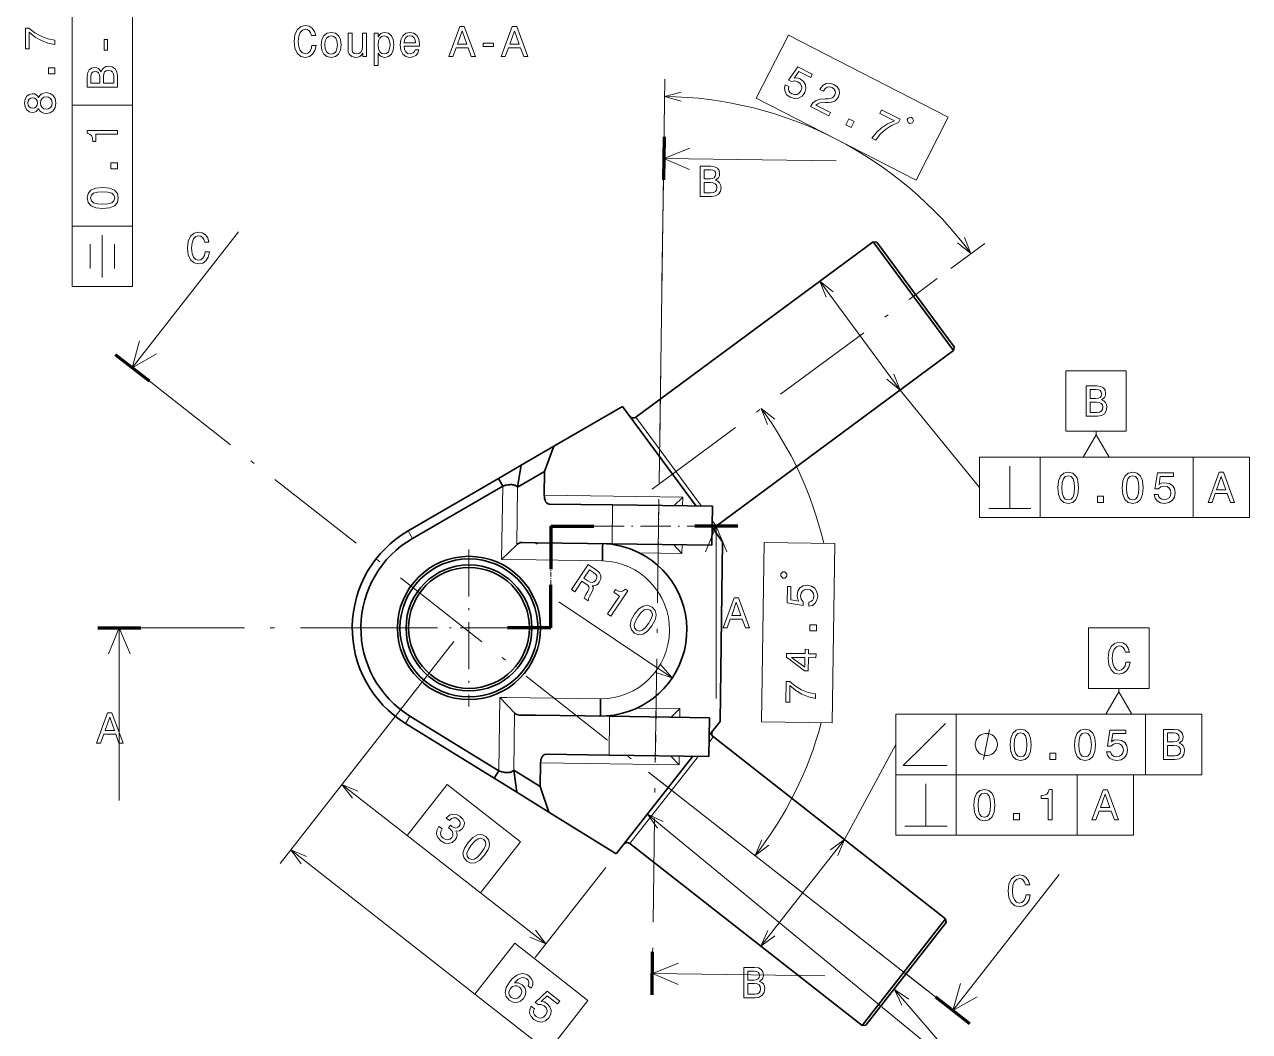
# Model space of a CAD drawing. Extents: x 0 to 420, y 0 to 297.
# Drawn here: x 134.2 to 276.1, y 113.3 to 230 of the extents above; entities that cross this region are included whole.
import ezdxf

# ---------------------------------------------------------------- set-up
doc = ezdxf.new("R2010")
doc.units = 0
doc.linetypes.add('DASHDOT', pattern=[18.5, 12, -3, 0.5, -3])

msp = doc.modelspace()

# ---------------------------------------------------------------- linework, layer by layer
at = {"color": 7, "lineweight": 13}
for p, q in [((139.687347, 219.339386), (139.687347, 244.471268)), ((139.6828, 199.586685), (139.6828, 234.602814)), ((146.6828, 199.586685), (146.6828, 234.602829)), ((207.727615, 176.857208), (208.379471, 223.630646)), ((208.251404, 214.441895), (228.249466, 214.163193)), ((146.62767, 190.189514), (158.957611, 205.936661)), ((244.868759, 179.818954), (276.148865, 179.818954)), ((214.344391, 171.840164), (214.344391, 151.840164)), ((244.868759, 172.818954), (276.148865, 172.818954)), ((145.149948, 160.026749), (145.149948, 140.026749)), ((183.916962, 158.452042), (163.782669, 132.737595)), ((183.916962, 158.452042), (169.728073, 140.33075)), ((235.149948, 150.026749), (270.630066, 150.026749)), ((235.149948, 143.026749), (270.630066, 143.026749)), ((235.149948, 136.026749), (262.694031, 136.026749)), ((186.364044, 117.596626), (165.015671, 134.312302)), ((206.935165, 119.996056), (226.933228, 119.717354))]:
    msp.add_line(p, q, dxfattribs=at)
at = {"color": 7, "lineweight": 13, "ltscale": 0.175}
for p, q in [((139.6828, 220.594757), (146.6828, 220.594757)), ((139.6828, 206.586685), (146.6828, 206.586685)), ((139.6828, 199.586685), (146.6828, 199.586685)), ((244.868759, 179.818954), (244.868759, 172.818954)), ((251.868759, 179.818954), (251.868759, 172.818954)), ((269.612854, 179.818954), (269.612854, 172.818954)), ((276.148865, 179.818954), (276.148865, 172.818954)), ((235.149948, 150.026749), (235.149948, 143.026749)), ((242.149948, 150.026749), (242.149948, 143.026749)), ((264.094055, 150.026749), (264.094025, 143.026749)), ((270.630066, 150.026749), (270.630066, 143.026749)), ((235.149948, 143.026749), (235.149948, 136.026749)), ((242.149948, 143.026749), (242.149948, 136.026749)), ((256.15802, 143.026749), (256.15802, 136.026749)), ((262.694031, 143.026749), (262.694031, 136.026749))]:
    msp.add_line(p, q, dxfattribs=at)
at = {"color": 7, "lineweight": 100, "ltscale": 0.125}
for p, q in [((208.286255, 216.94165), (208.216568, 211.942139)), ((144.659271, 191.730759), (148.596054, 188.64827)), ((195.149948, 171.840164), (195.149948, 166.840164)), ((195.149948, 171.840164), (200.149948, 171.840164)), ((216.844391, 171.840164), (211.844391, 171.840164)), ((195.149948, 160.026749), (195.149948, 165.026749)), ((142.649948, 160.026749), (147.649948, 160.026749)), ((195.149948, 160.026749), (190.149948, 160.026749)), ((206.90033, 117.4963), (206.970016, 122.495811)), ((243.730362, 114.158562), (239.793579, 117.241051))]:
    msp.add_line(p, q, dxfattribs=at)
at = {"color": 7, "linetype": 'DASHDOT', "lineweight": 13}
for p, q in [((208.216568, 211.942139), (206.970016, 122.495811)), ((206.928543, 176.120529), (239.934097, 200.511215)), ((148.596054, 188.64827), (239.793579, 117.241051)), ((147.649948, 160.026749), (190.149948, 160.026749)), ((238.784729, 118.030975), (206.471588, 143.332016))]:
    msp.add_line(p, q, dxfattribs=at)
at = {"color": 7, "lineweight": 35}
for p, q in [((205.013626, 184.466599), (232.518356, 204.792206)), ((214.344391, 171.840164), (241.849121, 192.165771)), ((214.781509, 149.208572), (215.071472, 170.014969)), ((214.003845, 147.404343), (240.931473, 126.320152)), ((204.324844, 135.042831), (231.252457, 113.958641))]:
    msp.add_line(p, q, dxfattribs=at)
at = {"color": 7, "lineweight": 35, "ltscale": 0.3921}
msp.add_line((241.8396, 192.178635), (232.518356, 204.792206), dxfattribs=at)
at = {"color": 7, "lineweight": 35, "ltscale": 0.010607}
for p, q in [((232.937927, 204.729233), (232.518356, 204.792206)), ((241.912094, 192.585342), (241.849121, 192.165771)), ((240.982727, 125.898994), (240.931473, 126.320152)), ((231.673615, 114.009895), (231.252457, 113.958641))]:
    msp.add_line(p, q, dxfattribs=at)
at = {"color": 7, "lineweight": 35, "ltscale": 0.377115}
msp.add_line((241.902939, 192.597717), (232.937927, 204.729233), dxfattribs=at)
at = {"color": 7, "lineweight": 13, "ltscale": 0.121921}
msp.add_line((241.542557, 201.699844), (245.464661, 204.598221), dxfattribs=at)
at = {"color": 34, "lineweight": 13, "ltscale": 0.3925}
for p, q in [((235.664688, 187.595566), (226.333923, 200.222)), ((219.522049, 123.143501), (229.20105, 135.505005))]:
    msp.add_line(p, q, dxfattribs=at)
at = {"color": 7, "lineweight": 35, "ltscale": 0.0004}
msp.add_line((241.849121, 192.165771), (241.8396, 192.178635), dxfattribs=at)
at = {"color": 7, "lineweight": 35, "ltscale": 0.000385}
msp.add_line((241.912094, 192.585342), (241.902939, 192.597717), dxfattribs=at)
at = {"color": 7, "lineweight": 35, "ltscale": 0.230112}
msp.add_line((203.482315, 185.697479), (195.521469, 181.077118), dxfattribs=at)
at = {"color": 7, "lineweight": 35, "ltscale": 0.358843}
msp.add_line((212.012955, 174.153778), (203.482315, 185.697479), dxfattribs=at)
at = {"color": 7, "lineweight": 13, "ltscale": 0.320878}
msp.add_line((212.641754, 174.144196), (205.013626, 184.466599), dxfattribs=at)
at = {"color": 7, "lineweight": 13, "ltscale": 0.010048}
for p, q in [((258.368744, 182.417023), (258.368744, 182.818954)), ((261.003784, 152.624817), (261.003784, 153.026749))]:
    msp.add_line(p, q, dxfattribs=at)
at = {"color": 7, "lineweight": 35, "ltscale": 0.109122}
msp.add_line((191.746338, 178.886078), (195.521469, 181.077118), dxfattribs=at)
at = {"color": 7, "lineweight": 35, "ltscale": 0.077854}
for p, q in [((194.44664, 178.154343), (195.521469, 181.077118)), ((193.937851, 141.647125), (194.930832, 138.695526))]:
    msp.add_line(p, q, dxfattribs=at)
at = {"color": 7, "lineweight": 35, "ltscale": 0.076913}
msp.add_line((191.746338, 178.886078), (189.08551, 177.341782), dxfattribs=at)
at = {"color": 7, "lineweight": 35, "ltscale": 0.064587}
for p, q in [((191.746338, 178.886078), (191.317764, 176.338379)), ((191.218216, 140.990921), (190.860809, 143.549576))]:
    msp.add_line(p, q, dxfattribs=at)
at = {"color": 7, "lineweight": 35, "ltscale": 0.090442}
for p, q in [((191.317764, 176.338379), (194.44664, 178.154343)), ((190.860809, 143.549576), (193.937851, 141.647125))]:
    msp.add_line(p, q, dxfattribs=at)
at = {"color": 7, "lineweight": 35, "ltscale": 0.068884}
for p, q in [((194.408249, 175.399231), (194.44664, 178.154343)), ((193.937851, 141.647125), (193.976257, 144.402237))]:
    msp.add_line(p, q, dxfattribs=at)
at = {"color": 7, "lineweight": 35, "ltscale": 0.302385}
for p, q in [((178.624359, 171.270264), (189.08551, 177.341782)), ((179.126328, 170.40538), (189.587479, 176.476898)), ((178.839447, 149.820007), (189.127335, 143.459335)), ((178.313568, 148.969452), (188.601456, 142.608765))]:
    msp.add_line(p, q, dxfattribs=at)
at = {"color": 7, "lineweight": 35, "ltscale": 0.025}
for p, q in [((189.08551, 177.341782), (189.587479, 176.476898)), ((188.601456, 142.608765), (189.127335, 143.459335))]:
    msp.add_line(p, q, dxfattribs=at)
at = {"color": 7, "lineweight": 13, "ltscale": 0.21276}
msp.add_line((189.587479, 176.476898), (189.468887, 167.967331), dxfattribs=at)
at = {"color": 7, "lineweight": 13, "ltscale": 0.166599}
for p, q in [((191.317764, 176.338379), (191.224915, 169.675079)), ((190.953674, 150.212875), (190.860809, 143.549576))]:
    msp.add_line(p, q, dxfattribs=at)
at = {"color": 7, "lineweight": 13, "ltscale": 0.401258}
msp.add_line((194.408249, 175.399231), (210.457016, 175.175568), dxfattribs=at)
at = {"color": 7, "linetype": 'DASHDOT', "lineweight": 13, "ltscale": 0.144672}
for p, q in [((207.699738, 174.857407), (207.619095, 169.071075)), ((207.358337, 150.359787), (207.277695, 144.573456))]:
    msp.add_line(p, q, dxfattribs=at)
at = {"color": 7, "lineweight": 35, "ltscale": 0.035356}
for p, q in [((210.457016, 175.175568), (209.443176, 174.18959)), ((210.115616, 150.677948), (209.101776, 149.691971)), ((210.02504, 144.178574), (209.039063, 145.192413))]:
    msp.add_line(p, q, dxfattribs=at)
at = {"color": 7, "lineweight": 13, "ltscale": 0.025001}
for p, q in [((210.457016, 175.175568), (210.443085, 174.175644)), ((210.115616, 150.677948), (210.101669, 149.678024))]:
    msp.add_line(p, q, dxfattribs=at)
at = {"color": 7, "lineweight": 35, "ltscale": 0.183776}
for p, q in [((202.321945, 174.288834), (194.971603, 174.391281)), ((201.917831, 145.291656), (194.56749, 145.394089))]:
    msp.add_line(p, q, dxfattribs=at)
at = {"color": 7, "lineweight": 13, "ltscale": 0.1125}
for p, q in [((202.321945, 174.288834), (202.259232, 169.789276)), ((201.98053, 149.791214), (201.917831, 145.291656))]:
    msp.add_line(p, q, dxfattribs=at)
at = {"color": 7, "lineweight": 35, "ltscale": 0.289234}
for p, q in [((202.321945, 174.288834), (213.890167, 174.127625)), ((202.259232, 169.789276), (213.827469, 169.628052)), ((201.98053, 149.791214), (213.548767, 149.630005)), ((201.917831, 145.291656), (213.486053, 145.130432))]:
    msp.add_line(p, q, dxfattribs=at)
at = {"color": 7, "lineweight": 35, "ltscale": 0.1125}
for p, q in [((213.890167, 174.127625), (213.827469, 169.628052)), ((213.548767, 149.630005), (213.486053, 145.130432))]:
    msp.add_line(p, q, dxfattribs=at)
at = {"color": 7, "linetype": 'DASHDOT', "lineweight": 13, "ltscale": 0.292361}
msp.add_line((200.149948, 171.840164), (211.844391, 171.840164), dxfattribs=at)
at = {"color": 7, "lineweight": 13, "ltscale": 0.019661}
msp.add_line((214.334885, 171.853027), (213.867508, 172.485504), dxfattribs=at)
at = {"color": 7, "lineweight": 13, "ltscale": 0.0004}
msp.add_line((214.344391, 171.840164), (214.334885, 171.853027), dxfattribs=at)
at = {"color": 7, "lineweight": 13, "ltscale": 0.025}
for p, q in [((178.624359, 171.270264), (179.126328, 170.40538)), ((210.380371, 169.676086), (210.36644, 168.676193)), ((178.313568, 148.969452), (178.839447, 149.820007)), ((210.038971, 145.178467), (210.02504, 144.178574))]:
    msp.add_line(p, q, dxfattribs=at)
at = {"color": 7, "lineweight": 35, "ltscale": 0.051138}
for p, q in [((215.071472, 170.014969), (213.855789, 171.660034)), ((213.520462, 147.598022), (214.781509, 149.208572))]:
    msp.add_line(p, q, dxfattribs=at)
at = {"color": 7, "linetype": 'DASHDOT', "lineweight": 13, "ltscale": 0.455}
for p, q in [((185.68222, 169.131638), (185.68222, 150.931641)), ((185.68222, 169.131638), (185.68222, 150.931641)), ((176.58223, 160.031631), (194.782227, 160.031631)), ((176.58223, 160.031631), (194.782227, 160.031631))]:
    msp.add_line(p, q, dxfattribs=at)
at = {"color": 7, "lineweight": 35, "ltscale": 0.061237}
for p, q in [((189.468887, 167.967331), (191.224915, 169.675079)), ((189.245926, 151.968887), (190.953674, 150.212875))]:
    msp.add_line(p, q, dxfattribs=at)
at = {"color": 7, "lineweight": 35, "ltscale": 0.041734}
msp.add_line((193.475143, 169.911697), (191.805939, 169.934952), dxfattribs=at)
at = {"color": 7, "lineweight": 35, "ltscale": 0.002972}
msp.add_line((193.475143, 169.911697), (193.474579, 169.792831), dxfattribs=at)
at = {"color": 7, "lineweight": 35, "ltscale": 0.005782}
msp.add_line((193.674591, 169.90892), (193.474579, 169.792831), dxfattribs=at)
at = {"color": 7, "lineweight": 35, "ltscale": 0.214637}
for p, q in [((202.259232, 169.789276), (193.674591, 169.90892)), ((201.98053, 149.791214), (193.395889, 149.910858))]:
    msp.add_line(p, q, dxfattribs=at)
at = {"color": 7, "lineweight": 35, "ltscale": 0.035355}
msp.add_line((210.36644, 168.676193), (209.380478, 169.690033), dxfattribs=at)
at = {"color": 7, "lineweight": 13, "ltscale": 0.099931}
msp.add_line((189.468887, 167.967331), (193.465744, 167.911636), dxfattribs=at)
at = {"color": 7, "lineweight": 13, "ltscale": 0.191928}
msp.add_line((201.142105, 167.804657), (193.465744, 167.911636), dxfattribs=at)
at = {"color": 7, "lineweight": 13, "ltscale": 0.123879}
for p, q in [((210.36644, 168.676193), (205.411743, 168.745239)), ((210.115616, 150.677948), (205.160919, 150.746994))]:
    msp.add_line(p, q, dxfattribs=at)
at = {"color": 7, "linetype": 'DASHDOT', "lineweight": 13, "ltscale": 0.045335}
msp.add_line((195.149948, 165.026749), (195.149948, 166.840164), dxfattribs=at)
at = {"color": 7, "lineweight": 13, "ltscale": 0.395202}
msp.add_line((209.232941, 154.236786), (196.104202, 163.041992), dxfattribs=at)
at = {"color": 7, "lineweight": 13, "ltscale": 0.212759}
msp.add_line((189.245926, 151.968887), (189.127335, 143.459335), dxfattribs=at)
at = {"color": 7, "lineweight": 13, "ltscale": 0.021007}
msp.add_line((189.245926, 151.968887), (190.086121, 151.957184), dxfattribs=at)
at = {"color": 7, "lineweight": 13, "ltscale": 0.270852}
msp.add_line((200.919144, 151.806198), (190.086121, 151.957184), dxfattribs=at)
at = {"color": 7, "lineweight": 35, "ltscale": 0.046355}
msp.add_line((193.381241, 149.911057), (191.527237, 149.936905), dxfattribs=at)
at = {"color": 7, "lineweight": 35, "ltscale": 0.000221}
msp.add_line((193.381241, 149.911057), (193.381287, 149.919891), dxfattribs=at)
at = {"color": 7, "lineweight": 35, "ltscale": 0.000429}
msp.add_line((193.381287, 149.919891), (193.395889, 149.910858), dxfattribs=at)
at = {"color": 7, "lineweight": 13, "ltscale": 0.020016}
msp.add_line((213.508926, 146.772263), (214.002533, 147.402664), dxfattribs=at)
at = {"color": 7, "lineweight": 35, "ltscale": 5.3e-05}
for p, q in [((214.002533, 147.402664), (214.003845, 147.404343)), ((204.324844, 135.042831), (204.326157, 135.04451)), ((240.930161, 126.318474), (240.931473, 126.320152))]:
    msp.add_line(p, q, dxfattribs=at)
at = {"color": 7, "lineweight": 35, "ltscale": 0.358842}
msp.add_line((202.759827, 133.855103), (211.608826, 145.156601), dxfattribs=at)
at = {"color": 7, "lineweight": 13, "ltscale": 0.320861}
msp.add_line((204.324844, 135.042831), (212.237244, 145.148132), dxfattribs=at)
at = {"color": 7, "lineweight": 13, "ltscale": 0.401259}
msp.add_line((193.976257, 144.402237), (210.02504, 144.178574), dxfattribs=at)
at = {"color": 7, "lineweight": 35, "ltscale": 0.076912}
msp.add_line((191.218216, 140.990921), (188.601456, 142.608765), dxfattribs=at)
at = {"color": 7, "lineweight": 13, "ltscale": 0.24035}
for p, q in [((178.530701, 135.97847), (170.96106, 141.905457)), ((194.581787, 123.410553), (187.012146, 129.33754))]:
    msp.add_line(p, q, dxfattribs=at)
at = {"color": 7, "lineweight": 35, "ltscale": 0.109123}
msp.add_line((191.218216, 140.990921), (194.930832, 138.695526), dxfattribs=at)
at = {"color": 7, "lineweight": 35, "ltscale": 0.230113}
msp.add_line((202.759827, 133.855103), (194.930832, 138.695526), dxfattribs=at)
at = {"color": 7, "lineweight": 13, "ltscale": 0.331633}
msp.add_line((201.526825, 132.280396), (193.348785, 121.835838), dxfattribs=at)
at = {"color": 7, "lineweight": 13, "ltscale": 0.5}
msp.add_line((241.761978, 115.699806), (254.091919, 131.446945), dxfattribs=at)
at = {"color": 7, "lineweight": 35, "ltscale": 0.392447}
msp.add_line((231.252457, 113.958641), (240.930161, 126.318474), dxfattribs=at)
at = {"color": 7, "lineweight": 35, "ltscale": 0.377449}
msp.add_line((231.673615, 114.009895), (240.981461, 125.897385), dxfattribs=at)
at = {"color": 7, "lineweight": 35, "ltscale": 5.1e-05}
msp.add_line((240.981461, 125.897385), (240.982727, 125.898994), dxfattribs=at)
at = {"color": 7, "lineweight": 13, "ltscale": 0.388715}
msp.add_line((234.997208, 118.122391), (245.149948, 106.346092), dxfattribs=at)
at = {"color": 7, "lineweight": 13}
for points in [[(137.687347, 227.628433), (137.687347, 228.137802), (136.855209, 228.30423), (136.078552, 228.596725), (135.357376, 229.010269), (134.68158, 229.549896), (134.263, 229.549896), (134.263, 227.149323), (134.721924, 227.149323), (134.721924, 229.06575), (135.402756, 228.511002), (136.113861, 228.092407), (136.870346, 227.799896)], [(167.48497, 227.540787), (167.384094, 227.117157), (167.217667, 226.81456), (166.985687, 226.62796), (166.713348, 226.567444), (166.385544, 226.658234), (166.128342, 226.930557), (165.956863, 227.374359), (165.901382, 227.989639), (165.956863, 228.599869), (166.123291, 229.048721), (166.380493, 229.321045), (166.713348, 229.41687), (166.955429, 229.36644), (167.162201, 229.225235), (167.323578, 228.998291), (167.434525, 228.685608), (167.913635, 228.685608), (167.762344, 229.164719), (167.500092, 229.527817), (167.142029, 229.754776), (166.713348, 229.835464), (166.178772, 229.709381), (165.770264, 229.356354), (165.508011, 228.776382), (165.417236, 227.989639), (165.508011, 227.202896), (165.770264, 226.622925), (166.178772, 226.264862), (166.713348, 226.143814), (167.182373, 226.239639), (167.560608, 226.506927), (167.827896, 226.945694), (167.969116, 227.540787)], [(168.528915, 227.591217), (168.609604, 226.975952), (168.841599, 226.522064), (169.209747, 226.239639), (169.703979, 226.143814), (170.193176, 226.239639), (170.561325, 226.517014), (170.79332, 226.970901), (170.879059, 227.591217), (170.79332, 228.206497), (170.561325, 228.665436), (170.193176, 228.94281), (169.703979, 229.043671), (169.209747, 228.94281), (168.841599, 228.660385), (168.609604, 228.206497)], [(168.982803, 227.596268), (169.028183, 228.050156), (169.169403, 228.37796), (169.396347, 228.579697), (169.703979, 228.650299), (170.006577, 228.579697), (170.233521, 228.383011), (170.374725, 228.050156), (170.425171, 227.596268), (170.374725, 227.137329), (170.233521, 226.804474), (170.006577, 226.602753), (169.703979, 226.537186), (169.396347, 226.602753), (169.169403, 226.804474), (169.028183, 227.137329)], [(173.783951, 228.947845), (173.340149, 228.947845), (173.340149, 227.384445), (173.289719, 227.021332), (173.143463, 226.759094), (172.916519, 226.597702), (172.618973, 226.547272), (172.381943, 226.587616), (172.230637, 226.708664), (172.144913, 226.915436), (172.124725, 227.207932), (172.124725, 228.947845), (171.680923, 228.947845), (171.680923, 227.167587), (171.69606, 226.809525), (171.791885, 226.511978), (172.084381, 226.239639), (172.553406, 226.143814), (172.805573, 226.179123), (173.02243, 226.269897), (173.20903, 226.426239), (173.360321, 226.653183), (173.360321, 226.239639), (173.783951, 226.239639)], [(175.150665, 228.529266), (175.150665, 228.947845), (174.706863, 228.947845), (174.706863, 225.190643), (175.150665, 225.190643), (175.150665, 226.653183), (175.307007, 226.416153), (175.483521, 226.259811), (175.927322, 226.143814), (176.350952, 226.239639), (176.683807, 226.5271), (176.900665, 226.980988), (176.981354, 227.596268), (176.900665, 228.206497), (176.683807, 228.660385), (176.350952, 228.94281), (175.927322, 229.043671), (175.685257, 229.013412), (175.478485, 228.917587), (175.301971, 228.75621)], [(175.851685, 226.542236), (175.554123, 226.607788), (175.337265, 226.809525), (175.201096, 227.137329), (175.155716, 227.596268), (175.201096, 228.050156), (175.337265, 228.37796), (175.554123, 228.574646), (175.851685, 228.645264), (176.124008, 228.574646), (176.340866, 228.372925), (176.477036, 228.04512), (176.527466, 227.596268), (176.477036, 227.14238), (176.340866, 226.809525), (176.124008, 226.607788)], [(178.156433, 227.465149), (179.931656, 227.465149), (179.936691, 227.671921), (179.856003, 228.251892), (179.634094, 228.685608), (179.281067, 228.947845), (178.812057, 229.043671), (178.353119, 228.94281), (178.000092, 228.660385), (177.773148, 228.201462), (177.692459, 227.596268), (177.768112, 226.975952), (177.995056, 226.522064), (178.343033, 226.239639), (178.796921, 226.143814), (179.190292, 226.209381), (179.513062, 226.380844), (179.750092, 226.653183), (179.886261, 227.016296), (179.447495, 227.016296), (179.35672, 226.81456), (179.225601, 226.663269), (178.852402, 226.542236), (178.564941, 226.597702), (178.348068, 226.774216), (178.206863, 227.061691), (178.156433, 227.450012)], [(178.156433, 227.838348), (178.211914, 228.186325), (178.348068, 228.443527), (178.554855, 228.599869), (178.827179, 228.65535), (179.094467, 228.599869), (179.301239, 228.443527), (179.427322, 228.186325), (179.472717, 227.838348)], [(183.350952, 226.239639), (183.814941, 226.239639), (184.18309, 227.268463), (185.580063, 227.268463), (185.948212, 226.239639), (186.422287, 226.239639), (185.141312, 229.744675), (184.626892, 229.744675)], [(184.344467, 227.697128), (184.884094, 229.240356), (185.423721, 227.697128)], [(189.423004, 226.239639), (189.886978, 226.239639), (190.255142, 227.268463), (191.652115, 227.268463), (192.020264, 226.239639), (192.494324, 226.239639), (191.213348, 229.744675), (190.698944, 229.744675)], [(190.416519, 227.697128), (190.956146, 229.240356), (191.495773, 227.697128)], [(222.724762, 228.72522), (218.980728, 221.429871), (237.49559, 211.927887), (241.239624, 219.223236)], [(187.309891, 227.394531), (188.53035, 227.394531), (188.53035, 227.792953), (187.309891, 227.792953)], [(137.687347, 224.245438), (137.687347, 224.941391), (136.935898, 224.941391), (136.935898, 224.245438)], [(222.32785, 222.986115), (222.237747, 222.567535), (222.310226, 222.167557), (222.541168, 221.822281), (222.919418, 221.543137), (223.414032, 221.391327), (223.881332, 221.429276), (224.285278, 221.664108), (224.6008, 222.069046), (224.738678, 222.525467), (224.691406, 222.963531), (224.46312, 223.347122), (224.067032, 223.646759), (223.702896, 223.76561), (223.366669, 223.751099), (223.922897, 224.525665), (225.286896, 223.825653), (225.475723, 224.193573), (223.811096, 225.047867), (222.716934, 223.523361), (223.075882, 223.339142), (223.444351, 223.416473), (223.815521, 223.322342), (224.077347, 223.125626), (224.223511, 222.869202), (224.249771, 222.577972), (224.154068, 222.269974), (223.959641, 222.012634), (223.703232, 221.866455), (223.411987, 221.840195), (223.103989, 221.935913), (222.882309, 222.089355), (222.751312, 222.286972), (222.6996, 222.517578), (222.745132, 222.771973)], [(225.252869, 220.458969), (227.393097, 219.36058), (227.591125, 219.746445), (225.899582, 220.614563), (226.102036, 220.777084), (226.353363, 220.869171), (227.014893, 220.932144), (227.348694, 220.930893), (227.743851, 220.971848), (228.06987, 221.087967), (228.326874, 221.290512), (228.526016, 221.568115), (228.643158, 221.984146), (228.584259, 222.388504), (228.357925, 222.742752), (227.975189, 223.0242), (227.505295, 223.168976), (227.069534, 223.12619), (226.685959, 222.897903), (226.3862, 222.490555), (226.353958, 222.427734), (226.762268, 222.218201), (226.780685, 222.254089), (226.977646, 222.538467), (227.213928, 222.700638), (227.480545, 222.745209), (227.761627, 222.6633), (227.99884, 222.484879), (228.134201, 222.273697), (228.170029, 222.034241), (228.102066, 221.791351), (227.964737, 221.601074), (227.789688, 221.469833), (227.56781, 221.390976), (227.301315, 221.357681), (226.962906, 221.34996), (226.380417, 221.29744), (225.918854, 221.160202), (225.550674, 220.89566), (225.259781, 220.472427)], [(135.801178, 220.232025), (135.942383, 219.974823), (136.139069, 219.798309), (136.3862, 219.687363), (136.683746, 219.652054), (137.132584, 219.732758), (137.480576, 219.964737), (137.702469, 220.342987), (137.788208, 220.857391), (137.702469, 221.36676), (137.480576, 221.744995), (137.132584, 221.97699), (136.683746, 222.062729), (136.3862, 222.022385), (136.139069, 221.916473), (135.942383, 221.734909), (135.801178, 221.482758), (135.680145, 221.684479), (135.513718, 221.825699), (135.311981, 221.911423), (135.064865, 221.941681), (134.706802, 221.860992), (134.419327, 221.649185), (134.232727, 221.306244), (134.162125, 220.857391), (134.232727, 220.403503), (134.419327, 220.060562), (134.706802, 219.843704), (135.064865, 219.768051), (135.311981, 219.793274), (135.513718, 219.879013)], [(136.67366, 220.136215), (136.406372, 220.181595), (136.204636, 220.32785), (136.073517, 220.554794), (136.028122, 220.857391), (136.073517, 221.154938), (136.204636, 221.381882), (136.406372, 221.528137), (136.67366, 221.578568), (136.961121, 221.528137), (137.177979, 221.381882), (137.319183, 221.154938), (137.364578, 220.857391), (137.319183, 220.554794), (137.177979, 220.32785), (136.961121, 220.181595)], [(135.105209, 220.247162), (134.883316, 220.287506), (134.711838, 220.408539), (134.605927, 220.600189), (134.565582, 220.857391), (134.605927, 221.109558), (134.711838, 221.301193), (134.883316, 221.422241), (135.105209, 221.467621), (135.332153, 221.422241), (135.508667, 221.301193), (135.624664, 221.109558), (135.659973, 220.857391), (135.619629, 220.600189), (135.508667, 220.408539), (135.332153, 220.287506)], [(229.361923, 218.350159), (229.98111, 218.032394), (230.324203, 218.700928), (229.705017, 219.018707)], [(232.371704, 216.805527), (232.824875, 216.572952), (233.352875, 217.237289), (233.967728, 217.794708), (234.664932, 218.247513), (235.453583, 218.602356), (235.644714, 218.974762), (233.508972, 220.070847), (233.299423, 219.662537), (235.004425, 218.787521), (234.200012, 218.435089), (233.50293, 217.993576), (232.897293, 217.454102)], [(236.566742, 218.586594), (236.774338, 218.480057), (237.08847, 218.581116), (237.195007, 218.788696), (237.093948, 219.102829), (236.886368, 219.209366), (236.572235, 219.108307), (236.465698, 218.900726)], [(214.26236, 211.917953), (214.615372, 212.210464), (214.706161, 212.40715), (214.73642, 212.649231), (214.670853, 213.027466), (214.474167, 213.299805), (214.156448, 213.466232), (213.712646, 213.526749), (212.466965, 213.526749), (212.466965, 210.026749), (213.783249, 210.026749), (214.252274, 210.097351), (214.60025, 210.304123), (214.817108, 210.631943), (214.892761, 211.075745), (214.847366, 211.373291), (214.726334, 211.620407), (214.529648, 211.801971)], [(213.616821, 212.074295), (212.930939, 212.074295), (212.930939, 213.108154), (213.657166, 213.108154), (213.929504, 213.077896), (214.12114, 212.987122), (214.237137, 212.83078), (214.277481, 212.598801), (214.232086, 212.366806), (214.111053, 212.205429), (213.904282, 212.104553)], [(213.727768, 210.445343), (212.930939, 210.445343), (212.930939, 211.650665), (213.682388, 211.650665), (214.000107, 211.615372), (214.227051, 211.50946), (214.36322, 211.327896), (214.4086, 211.065659), (214.36322, 210.788269), (214.237137, 210.596634), (214.025314, 210.480637)], [(155.115768, 203.606964), (155.014893, 203.183334), (154.848465, 202.880737), (154.616486, 202.694138), (154.344147, 202.633621), (154.016342, 202.724411), (153.75914, 202.996735), (153.587662, 203.440536), (153.532181, 204.055817), (153.587662, 204.666046), (153.754089, 205.114899), (154.011292, 205.387222), (154.344147, 205.483047), (154.586227, 205.432617), (154.792999, 205.291412), (154.954376, 205.064468), (155.065323, 204.751785), (155.544434, 204.751785), (155.393143, 205.230896), (155.13089, 205.593994), (154.772827, 205.820953), (154.344147, 205.901642), (153.80957, 205.775558), (153.401062, 205.422531), (153.138809, 204.84256), (153.048035, 204.055817), (153.138809, 203.269073), (153.401062, 202.689102), (153.80957, 202.331039), (154.344147, 202.209991), (154.813171, 202.305817), (155.191406, 202.573105), (155.458694, 203.011871), (155.599915, 203.606964)], [(254.868759, 189.818954), (254.868744, 182.818954), (261.868744, 182.818954), (261.868744, 189.818954)], [(258.999146, 186.460159), (259.352173, 186.75267), (259.442963, 186.949356), (259.473206, 187.191437), (259.407654, 187.569672), (259.210968, 187.84201), (258.89325, 188.008438), (258.449432, 188.068954), (257.203766, 188.068954), (257.203766, 184.568954), (258.52005, 184.568954), (258.989075, 184.639557), (259.337036, 184.846329), (259.553894, 185.174133), (259.629547, 185.61795), (259.584167, 185.915497), (259.463135, 186.162613), (259.266449, 186.344177)], [(258.353607, 186.616501), (257.667725, 186.616501), (257.667725, 187.65036), (258.393951, 187.65036), (258.66629, 187.620102), (258.857941, 187.529327), (258.973938, 187.372986), (259.014282, 187.141006), (258.968903, 186.909012), (258.847839, 186.747635), (258.641083, 186.646759)], [(258.464569, 184.987549), (257.667725, 184.987549), (257.667725, 186.192871), (258.419189, 186.192871), (258.736908, 186.157578), (258.963837, 186.051666), (259.100006, 185.870102), (259.145416, 185.607864), (259.100006, 185.330475), (258.973938, 185.13884), (258.762115, 185.022842)], [(259.868744, 179.818954), (258.368744, 182.417023), (256.868744, 179.818954)], [(219.594284, 149.140182), (227.793488, 149.025925), (228.083481, 169.834656), (219.884277, 169.948929)], [(197.544922, 164.483902), (197.934448, 164.222656), (198.757507, 165.44986), (199.155411, 165.182999), (199.440186, 164.973801), (199.585144, 164.791565), (199.592972, 164.585922), (199.469116, 164.310715), (199.237228, 163.919708), (199.096634, 163.655731), (199.048569, 163.475433), (199.488358, 163.180466), (199.541733, 163.260056), (199.524048, 163.44194), (199.636612, 163.682205), (199.921921, 164.170975), (200.083878, 164.566376), (200.060577, 164.739883), (199.963165, 164.920593), (200.200928, 164.912933), (200.416519, 164.980881), (200.615509, 165.114609), (200.789536, 165.319733), (200.966858, 165.710892), (200.976288, 166.087128), (200.80661, 166.431702), (200.466156, 166.738968), (199.494446, 167.390671)], [(200.118484, 166.455978), (200.357132, 166.259491), (200.483856, 166.059128), (200.498627, 165.836685), (200.381821, 165.581039), (200.177002, 165.366196), (199.965607, 165.295456), (199.722366, 165.349274), (199.444458, 165.50531), (198.996292, 165.805878), (199.645187, 166.773407)], [(222.530121, 166.045013), (222.533386, 166.27832), (222.303314, 166.514877), (222.070007, 166.518127), (221.83345, 166.288071), (221.8302, 166.054764), (222.060257, 165.818207), (222.293564, 165.814941)], [(225.06871, 162.540558), (225.483765, 162.645737), (225.809952, 162.888336), (226.016708, 163.248596), (226.098816, 163.711472), (226.015152, 164.222061), (225.773605, 164.623886), (225.383789, 164.8815), (224.880844, 164.984344), (224.410675, 164.905151), (224.039185, 164.668228), (223.796906, 164.29332), (223.704361, 163.805374), (223.759613, 163.426331), (223.921936, 163.131531), (222.980911, 163.285858), (223.002289, 164.818863), (222.588776, 164.824615), (222.562698, 162.953766), (224.414566, 162.650558), (224.420181, 163.05397), (224.187256, 163.349747), (224.106735, 163.724106), (224.166702, 164.046066), (224.331512, 164.290924), (224.58078, 164.443802), (224.899246, 164.494843), (225.216171, 164.434937), (225.461014, 164.270126), (225.613892, 164.020859), (225.664932, 163.702393), (225.625916, 163.435623), (225.50705, 163.230484), (225.323395, 163.081726), (225.075256, 163.009537)], [(201.755493, 161.659943), (202.136642, 161.404312), (204.10022, 164.332031), (203.815399, 164.523056), (203.568649, 164.318115), (203.302704, 164.247528), (203.004913, 164.301498), (202.664124, 164.481491), (202.464676, 164.184113), (203.143204, 163.729034)], [(215.134811, 160.026749), (215.598801, 160.026749), (215.966949, 161.055573), (217.363922, 161.055573), (217.732086, 160.026749), (218.206146, 160.026749), (216.925171, 163.531799), (216.410751, 163.531799)], [(204.876556, 161.625259), (204.498352, 160.925537), (204.3806, 160.324402), (204.503708, 159.828903), (204.877502, 159.444611), (205.370712, 159.247421), (205.87587, 159.321548), (206.383163, 159.661438), (206.891205, 160.274078), (207.262405, 160.972427), (207.356995, 161.285477), (207.387177, 161.574936), (207.264053, 162.070435), (206.897263, 162.4561), (206.397049, 162.651917), (205.889084, 162.573593), (205.377609, 162.236526)], [(205.278656, 161.355591), (205.652069, 161.83992), (206.00116, 162.134079), (206.332916, 162.221283), (206.664093, 162.108459), (206.889969, 161.847672), (206.935196, 161.507645), (206.795502, 161.073029), (206.489105, 160.543747), (206.1129, 160.055237), (205.763794, 159.761078), (205.432053, 159.673874), (205.107849, 159.788071), (204.874985, 160.047485), (204.829773, 160.387497), (204.969452, 160.822128)], [(216.128342, 161.484238), (216.667953, 163.027466), (217.207581, 161.484238)], [(225.941971, 159.694824), (225.95166, 160.390732), (225.200302, 160.401199), (225.190598, 159.705307)], [(257.503784, 160.026749), (257.503784, 153.026749), (264.503784, 153.026749), (264.503784, 160.026749)], [(261.820801, 156.077896), (261.71991, 155.654266), (261.553497, 155.351669), (261.321503, 155.165085), (261.049164, 155.104553), (260.721375, 155.195343), (260.464172, 155.467667), (260.292694, 155.911469), (260.237213, 156.526749), (260.292694, 157.136978), (260.459106, 157.585831), (260.716309, 157.858154), (261.049164, 157.953979), (261.29126, 157.903549), (261.498016, 157.762344), (261.659393, 157.5354), (261.770355, 157.222717), (262.249451, 157.222717), (262.098175, 157.701828), (261.835907, 158.064926), (261.477844, 158.291885), (261.049164, 158.372574), (260.514587, 158.24649), (260.106079, 157.893463), (259.843842, 157.313492), (259.753052, 156.526749), (259.843842, 155.740005), (260.106079, 155.160034), (260.514587, 154.801971), (261.049164, 154.680923), (261.518188, 154.776749), (261.896423, 155.044037), (262.163727, 155.482803), (262.304932, 156.077896)], [(225.898621, 156.584473), (225.904953, 157.038315), (225.037598, 157.0504), (225.044556, 157.549637), (224.641144, 157.555252), (224.634186, 157.05603), (222.480927, 157.086029), (222.474533, 156.627151), (224.566071, 155.064713), (225.009842, 155.058517), (225.031281, 156.596558)], [(224.61232, 155.487732), (223.05957, 156.624039), (224.627853, 156.602173)], [(225.832932, 151.870514), (225.840027, 152.379837), (225.0103, 152.557846), (224.237793, 152.861145), (223.522446, 153.284698), (222.854233, 153.833679), (222.435684, 153.839523), (222.402237, 151.439178), (222.861115, 151.432785), (222.887833, 153.349014), (223.560867, 152.784836), (224.266052, 152.356369), (225.018387, 152.05336)], [(262.503784, 150.026749), (261.003784, 152.624817), (259.503784, 150.026749)], [(142.509811, 146.693558), (142.973801, 146.693558), (143.341949, 147.722382), (144.738922, 147.722382), (145.107086, 146.693558), (145.581146, 146.693558), (144.300171, 150.198608), (143.785751, 150.198608)], [(143.503342, 148.151047), (144.042953, 149.694275), (144.582581, 148.151047)], [(246.933289, 146.526749), (246.933289, 146.643417), (246.874954, 146.876755), (246.81662, 147.051743), (246.758286, 147.168411), (246.641617, 147.343414), (246.466614, 147.518417), (246.291611, 147.635086), (246.174942, 147.69342), (245.999954, 147.751755), (245.766617, 147.810089), (245.649948, 147.810089), (245.533279, 147.810089), (245.299942, 147.751755), (245.124954, 147.69342), (245.008286, 147.635086), (244.833282, 147.518417), (244.658279, 147.343414), (244.541611, 147.168411), (244.483276, 147.051743), (244.424942, 146.876755), (244.366608, 146.643417), (244.366608, 146.526749), (244.366608, 146.41008), (244.424942, 146.176743), (244.483276, 146.001755), (244.541611, 145.885086), (244.658279, 145.710083), (244.833282, 145.53508), (245.008286, 145.418411), (245.124954, 145.360077), (245.299942, 145.301743), (245.533279, 145.243408), (245.649948, 145.243408), (245.766617, 145.243408), (245.999954, 145.301743), (246.174942, 145.360077), (246.291611, 145.418411), (246.466614, 145.53508), (246.641617, 145.710083), (246.758286, 145.885086), (246.81662, 146.001755), (246.874954, 146.176743), (246.933289, 146.41008)], [(248.402542, 146.486404), (248.478195, 145.694611), (248.715225, 145.129776), (249.09346, 144.786835), (249.617966, 144.675888), (250.137405, 144.786835), (250.515656, 145.129776), (250.74765, 145.694611), (250.828339, 146.486404), (250.74765, 147.273148), (250.651825, 147.585831), (250.515656, 147.843033), (250.137405, 148.185974), (249.617966, 148.301971), (249.09346, 148.185974), (248.715225, 147.837982), (248.478195, 147.273148)], [(248.886688, 146.486404), (248.927032, 147.096634), (249.053116, 147.5354), (249.28006, 147.792603), (249.617966, 147.883377), (249.950806, 147.792603), (250.177765, 147.5354), (250.303833, 147.096634), (250.344177, 146.486404), (250.303833, 145.871124), (250.177765, 145.432373), (249.950806, 145.175171), (249.617966, 145.089432), (249.28006, 145.175171), (249.053116, 145.432373), (248.927032, 145.871124)], [(255.874588, 146.486404), (255.950241, 145.694611), (256.187256, 145.129776), (256.565521, 144.786835), (257.089996, 144.675888), (257.609467, 144.786835), (257.987701, 145.129776), (258.219696, 145.694611), (258.300385, 146.486404), (258.219696, 147.273148), (258.123871, 147.585831), (257.987701, 147.843033), (257.609467, 148.185974), (257.089996, 148.301971), (256.565521, 148.185974), (256.187256, 147.837982), (255.950241, 147.273148)], [(256.358734, 146.486404), (256.399078, 147.096634), (256.525177, 147.5354), (256.752106, 147.792603), (257.089996, 147.883377), (257.422852, 147.792603), (257.649811, 147.5354), (257.775879, 147.096634), (257.816223, 146.486404), (257.775879, 145.871124), (257.649811, 145.432373), (257.422852, 145.175156), (257.089996, 145.089432), (256.752106, 145.175156), (256.525177, 145.432373), (256.399078, 145.871124)], [(259.575317, 145.689575), (259.686249, 145.276031), (259.93338, 144.953262), (260.296478, 144.751526), (260.760468, 144.675888), (261.269836, 144.766663), (261.668243, 145.013779), (261.92041, 145.40715), (262.016235, 145.911469), (261.930481, 146.380493), (261.688416, 146.748657), (261.310181, 146.985687), (260.820984, 147.071411), (260.442749, 147.010895), (260.150238, 146.844467), (260.291443, 147.787552), (261.824585, 147.787552), (261.824585, 148.201096), (259.953552, 148.201096), (259.676178, 146.345184), (260.07962, 146.345184), (260.372131, 146.58223), (260.745331, 146.667953), (261.068115, 146.612488), (261.315216, 146.451096), (261.471558, 146.203979), (261.527039, 145.886261), (261.471558, 145.568527), (261.310181, 145.321411), (261.063049, 145.16507), (260.745331, 145.109604), (260.478058, 145.144897), (260.271271, 145.260895), (260.119965, 145.442459), (260.044342, 145.689575)], [(253.005997, 144.776749), (253.701965, 144.776749), (253.701965, 145.528183), (253.005997, 145.528183)], [(183.154419, 141.883652), (178.530701, 135.97847), (187.012146, 129.33754), (191.63588, 135.242722)], [(182.21077, 137.033478), (182.189011, 137.005692), (181.954056, 136.574738), (181.916824, 136.142715), (182.067657, 135.72998), (182.403931, 135.357773), (182.869766, 135.101929), (183.316284, 135.034134), (183.732468, 135.156631), (184.083755, 135.458054), (184.235428, 135.717194), (184.297318, 135.976196), (184.269409, 136.235046), (184.16275, 136.491501), (184.588745, 136.50383), (184.947464, 136.773804), (185.130417, 137.130173), (185.143112, 137.498138), (184.980179, 137.862701), (184.639404, 138.212799), (184.232285, 138.429092), (183.821503, 138.468903), (183.425171, 138.330856), (183.076462, 138.008209), (183.054688, 137.980408), (183.408096, 137.703705), (183.638855, 137.932953), (183.885117, 138.034775), (184.138947, 138.015381), (184.404312, 137.871643), (184.585922, 137.678207), (184.671524, 137.476669), (184.657135, 137.270157), (184.54985, 137.059509), (184.361771, 136.892929), (184.163864, 136.836502), (183.934906, 136.88768), (183.689926, 137.041077), (183.538162, 137.16629), (183.292542, 136.8526), (183.493332, 136.708191), (183.715515, 136.476578), (183.82753, 136.235153), (183.817444, 135.99324), (183.698593, 135.759628), (183.474579, 135.563522), (183.225739, 135.482941), (182.959137, 135.518753), (182.688934, 135.672668), (182.469864, 135.908264), (182.380478, 136.170395), (182.414566, 136.451172), (182.57608, 136.747437)], [(185.572235, 135.176498), (185.143661, 134.506439), (184.982071, 133.915588), (185.068466, 133.412384), (185.413025, 133.001678), (185.890427, 132.768799), (186.399658, 132.805634), (186.930542, 133.107346), (187.482208, 133.681015), (187.903702, 134.350204), (188.021011, 134.655472), (188.072372, 134.941925), (187.985977, 135.445129), (187.648499, 135.856705), (187.164017, 136.088715), (186.651672, 136.047913), (186.116821, 135.749313)], [(185.95343, 134.878021), (186.361404, 135.333618), (186.731171, 135.601364), (187.06842, 135.663956), (187.390442, 135.527115), (187.596542, 135.250443), (187.616669, 134.90802), (187.44545, 134.484833), (187.100998, 133.979492), (186.689926, 133.519928), (186.32016, 133.252182), (185.98291, 133.18959), (185.667969, 133.327286), (185.454788, 133.603104), (185.434662, 133.945526), (185.605896, 134.368713)], [(250.250046, 129.117264), (250.14917, 128.693634), (249.982742, 128.391037), (249.750763, 128.204437), (249.478424, 128.143921), (249.15062, 128.234695), (248.893417, 128.507034), (248.721939, 128.950836), (248.666458, 129.566101), (248.721939, 130.176346), (248.888367, 130.625183), (249.145569, 130.897522), (249.478424, 130.993347), (249.720505, 130.942917), (249.927277, 130.801697), (250.088654, 130.574753), (250.1996, 130.26207), (250.678711, 130.26207), (250.52742, 130.74118), (250.265167, 131.104294), (249.907104, 131.331238), (249.478424, 131.411926), (248.943848, 131.285843), (248.535339, 130.932831), (248.273087, 130.352859), (248.182312, 129.566101), (248.273087, 128.779358), (248.535339, 128.199387), (248.943848, 127.841324), (249.478424, 127.720284), (249.947449, 127.816109), (250.325684, 128.083405), (250.592972, 128.522156), (250.734192, 129.117264)], [(190.987778, 123.501808), (186.364044, 117.596626), (194.845505, 110.955688), (199.469223, 116.86087)], [(192.896301, 118.269508), (193.072693, 118.650215), (193.084534, 119.025269), (192.932663, 119.387581), (192.623642, 119.712807), (192.367599, 119.868446), (192.106018, 119.951569), (191.830948, 119.968384), (191.543259, 119.911812), (191.253128, 119.786697), (190.957458, 119.58905), (190.65625, 119.318886), (190.363647, 118.977913), (189.985687, 118.364311), (189.860016, 117.802971), (189.980942, 117.311157), (190.344498, 116.891983), (190.785629, 116.661873), (191.225601, 116.618423), (191.646286, 116.763031), (192.006042, 117.083427), (192.233902, 117.513512), (192.278214, 117.946404), (192.139313, 118.349808), (191.83963, 118.686951), (191.400208, 118.902901), (190.941055, 118.897308), (191.342636, 119.28746), (191.715317, 119.501663), (192.056015, 119.53595), (192.375778, 119.388062), (192.549454, 119.200836), (192.63504, 118.999298), (192.625504, 118.782593), (192.530991, 118.55555)], [(219.342896, 119.076729), (219.695908, 119.369232), (219.786697, 119.565918), (219.816956, 119.807991), (219.751389, 120.186234), (219.554703, 120.458572), (219.236984, 120.625), (218.793182, 120.685516), (217.547501, 120.685516), (217.547501, 117.185516), (218.863785, 117.185516), (219.332809, 117.256119), (219.680786, 117.462891), (219.897644, 117.790703), (219.973297, 118.234505), (219.927902, 118.532059), (219.80687, 118.779175), (219.610184, 118.960732)], [(218.697357, 119.23307), (218.011475, 119.23307), (218.011475, 120.26693), (218.737701, 120.26693), (219.01004, 120.236671), (219.201675, 120.145889), (219.317673, 119.989548), (219.358017, 119.757561), (219.312622, 119.525574), (219.191589, 119.364189), (218.984818, 119.263329)], [(191.617767, 117.381042), (191.378204, 117.165085), (191.117783, 117.061539), (190.839615, 117.074387), (190.586151, 117.208786), (190.382965, 117.431938), (190.300659, 117.694939), (190.334747, 117.975708), (190.494888, 118.253853), (190.727356, 118.468948), (190.984665, 118.56852), (191.260605, 118.544624), (191.541, 118.395538), (191.721222, 118.183968), (191.801804, 117.93512), (191.766846, 117.661438)], [(192.886551, 116.189034), (192.718964, 115.795021), (192.714539, 115.388542), (192.876083, 115.005852), (193.194763, 114.660248), (193.651779, 114.417702), (194.117813, 114.366653), (194.558868, 114.52092), (194.945236, 114.858925), (195.16687, 115.281067), (195.203247, 115.720177), (195.051559, 116.139992), (194.719254, 116.509079), (194.384125, 116.694618), (194.051224, 116.743904), (194.743805, 117.399399), (195.950943, 116.454216), (196.205887, 116.779823), (194.732712, 117.933311), (193.370163, 116.643051), (193.68782, 116.394325), (194.064255, 116.40062), (194.41095, 116.238052), (194.63089, 115.995384), (194.725967, 115.715973), (194.696716, 115.425018), (194.54451, 115.140656), (194.304962, 114.924698), (194.025543, 114.82962), (193.734589, 114.858871), (193.450226, 115.01107), (193.261536, 115.203644), (193.170242, 115.422447), (193.163055, 115.658676), (193.255844, 115.899879)], [(218.808304, 117.604103), (218.011475, 117.604103), (218.011475, 118.809433), (218.762924, 118.809433), (219.080643, 118.774132), (219.307587, 118.668228), (219.443756, 118.486671), (219.489136, 118.224419), (219.443756, 117.947044), (219.317673, 117.755402), (219.10585, 117.639404)]]:
    msp.add_lwpolyline(points, close=True, dxfattribs=at)
at = {"color": 7, "lineweight": 5}
for points in [[(143.777908, 226.988556), (143.777908, 228.209015), (143.379486, 228.209015), (143.379486, 226.988556)], [(143.041595, 224.493179), (142.749084, 224.846191), (142.552399, 224.936981), (142.310318, 224.967239), (141.932083, 224.901672), (141.659744, 224.704987), (141.493317, 224.387268), (141.4328, 223.943466), (141.4328, 222.697784), (144.9328, 222.697784), (144.9328, 224.014069), (144.862198, 224.483078), (144.655426, 224.83107), (144.327606, 225.047928), (143.883804, 225.123581), (143.586258, 225.078186), (143.339142, 224.957153), (143.157578, 224.760468)], [(142.885254, 223.847641), (142.885254, 223.161758), (141.851395, 223.161758), (141.851395, 223.887985), (141.881653, 224.160324), (141.972427, 224.351959), (142.128769, 224.467957), (142.360748, 224.508301), (142.592743, 224.462906), (142.75412, 224.341873), (142.854996, 224.135101)], [(144.514206, 223.958588), (144.514206, 223.161758), (143.308884, 223.161758), (143.308884, 223.913208), (143.344177, 224.230927), (143.450089, 224.45787), (143.631653, 224.59404), (143.89389, 224.63942), (144.17128, 224.59404), (144.362915, 224.467957), (144.478912, 224.256134)], [(144.9328, 217.235962), (144.9328, 217.694901), (141.407578, 217.694901), (141.407578, 217.351959), (141.715225, 217.261185), (141.921997, 217.07962), (142.04303, 216.802246), (142.083374, 216.418961), (142.441452, 216.418961), (142.441452, 217.235962)], [(144.9328, 213.242737), (144.9328, 213.938705), (144.181366, 213.938705), (144.181366, 213.242737)], [(143.223145, 208.639282), (144.014938, 208.71492), (144.579773, 208.951965), (144.922714, 209.3302), (145.033661, 209.854691), (144.922714, 210.374146), (144.579773, 210.752396), (144.014938, 210.984375), (143.223145, 211.065079), (142.436401, 210.984375), (142.123718, 210.888565), (141.866516, 210.752396), (141.523575, 210.374146), (141.407578, 209.854691), (141.523575, 209.3302), (141.871567, 208.951965), (142.436401, 208.71492)], [(143.223145, 209.123428), (142.612915, 209.163773), (142.174149, 209.289856), (141.916946, 209.5168), (141.826172, 209.854691), (141.916946, 210.187546), (142.174149, 210.41449), (142.612915, 210.540573), (143.223145, 210.580917), (143.838425, 210.540573), (144.277176, 210.41449), (144.534378, 210.187546), (144.620117, 209.854691), (144.534378, 209.5168), (144.277176, 209.289856), (143.838425, 209.163773)], [(253.921356, 176.27861), (253.996994, 175.486816), (254.234039, 174.921982), (254.612274, 174.579041), (255.136765, 174.468094), (255.656219, 174.579041), (256.034454, 174.921982), (256.266449, 175.486816), (256.347137, 176.27861), (256.266449, 177.065353), (256.170624, 177.378036), (256.034454, 177.635239), (255.656219, 177.97818), (255.136765, 178.094177), (254.612274, 177.97818), (254.234039, 177.630188), (253.996994, 177.065353)], [(254.405502, 176.27861), (254.445847, 176.88884), (254.57193, 177.327606), (254.798874, 177.584808), (255.136765, 177.675583), (255.46962, 177.584808), (255.696564, 177.327606), (255.822647, 176.88884), (255.862991, 176.27861), (255.822647, 175.66333), (255.696564, 175.224579), (255.46962, 174.967377), (255.136765, 174.881638), (254.798874, 174.967377), (254.57193, 175.224579), (254.445847, 175.66333)], [(261.393402, 176.27861), (261.469055, 175.486816), (261.706085, 174.921982), (262.08432, 174.579041), (262.608826, 174.468094), (263.128265, 174.579041), (263.5065, 174.921982), (263.738495, 175.486816), (263.819183, 176.27861), (263.738495, 177.065353), (263.64267, 177.378036), (263.5065, 177.635239), (263.128265, 177.97818), (262.608826, 178.094177), (262.08432, 177.97818), (261.706085, 177.630188), (261.469055, 177.065353)], [(261.877563, 176.27861), (261.917908, 176.88884), (262.043976, 177.327606), (262.270935, 177.584808), (262.608826, 177.675583), (262.941681, 177.584808), (263.16861, 177.327606), (263.294708, 176.88884), (263.335052, 176.27861), (263.294708, 175.66333), (263.16861, 175.224579), (262.941681, 174.967361), (262.608826, 174.881638), (262.270935, 174.967377), (262.043976, 175.224579), (261.917908, 175.66333)], [(265.094116, 175.481781), (265.205078, 175.068237), (265.452179, 174.745468), (265.815308, 174.543732), (266.279266, 174.468094), (266.788635, 174.558868), (267.187073, 174.805984), (267.439209, 175.199356), (267.535034, 175.703674), (267.44931, 176.172699), (267.207245, 176.540863), (266.828979, 176.777893), (266.339783, 176.863617), (265.961548, 176.803101), (265.669037, 176.636673), (265.810272, 177.579758), (267.343414, 177.579758), (267.343414, 177.993301), (265.472351, 177.993301), (265.194977, 176.13739), (265.59845, 176.13739), (265.890961, 176.374435), (266.26416, 176.460159), (266.586914, 176.404694), (266.834045, 176.243301), (266.990387, 175.996185), (267.045837, 175.678467), (266.990387, 175.360733), (266.828979, 175.113617), (266.581879, 174.957275), (266.26416, 174.90181), (265.996857, 174.937103), (265.7901, 175.053101), (265.638794, 175.234665), (265.563141, 175.481781)], [(271.347687, 174.568954), (271.811676, 174.568954), (272.17984, 175.597778), (273.576813, 175.597778), (273.944946, 174.568954), (274.419006, 174.568954), (273.138031, 178.074005), (272.623627, 178.074005)], [(272.341217, 176.026443), (272.880829, 177.569672), (273.420471, 176.026443)], [(258.524811, 174.568954), (259.220764, 174.568954), (259.220764, 175.320389), (258.524811, 175.320389)], [(267.992462, 146.667953), (268.34549, 146.960464), (268.436279, 147.15715), (268.466522, 147.399231), (268.40097, 147.777466), (268.204285, 148.049805), (267.886566, 148.216232), (267.442749, 148.276749), (266.197083, 148.276749), (266.197083, 144.776749), (267.513367, 144.776749), (267.982391, 144.847351), (268.330353, 145.054123), (268.547211, 145.381943), (268.622864, 145.825745), (268.577484, 146.123291), (268.456451, 146.370407), (268.259766, 146.551971)], [(267.346924, 146.824295), (266.661072, 146.824295), (266.661072, 147.858154), (267.387268, 147.858154), (267.659607, 147.827896), (267.851257, 147.737122), (267.967255, 147.58078), (268.007599, 147.348801), (267.962219, 147.116806), (267.841187, 146.955429), (267.634399, 146.854553)], [(267.457886, 145.195343), (266.661072, 145.195343), (266.661072, 146.400665), (267.412506, 146.400665), (267.730225, 146.365372), (267.957153, 146.25946), (268.093323, 146.077896), (268.138733, 145.815659), (268.093323, 145.538269), (267.967255, 145.346634), (267.755432, 145.230637)], [(244.202545, 139.486404), (244.278183, 138.694611), (244.515228, 138.129776), (244.893463, 137.786835), (245.417953, 137.675888), (245.937408, 137.786835), (246.315659, 138.129776), (246.547638, 138.694611), (246.628342, 139.486404), (246.547638, 140.273148), (246.451828, 140.585831), (246.315659, 140.843033), (245.937408, 141.185974), (245.417953, 141.301971), (244.893463, 141.185974), (244.515228, 140.837982), (244.278183, 140.273148)], [(244.686691, 139.486404), (244.727036, 140.096634), (244.853119, 140.5354), (245.080063, 140.792603), (245.417953, 140.883377), (245.750809, 140.792603), (245.977753, 140.5354), (246.103836, 140.096634), (246.14418, 139.486404), (246.103836, 138.871124), (245.977753, 138.432373), (245.750809, 138.175171), (245.417953, 138.089432), (245.080063, 138.175171), (244.853119, 138.432373), (244.727036, 138.871124)], [(252.799225, 137.776749), (253.258163, 137.776749), (253.258163, 141.301971), (252.915222, 141.301971), (252.824448, 140.994324), (252.642883, 140.787552), (252.365509, 140.666519), (251.982224, 140.626175), (251.982224, 140.268097), (252.799225, 140.268097)], [(257.892883, 137.776749), (258.356873, 137.776749), (258.725037, 138.805573), (260.122009, 138.805573), (260.490143, 137.776749), (260.964203, 137.776749), (259.683228, 141.281799), (259.168823, 141.281799)], [(258.886414, 139.234238), (259.426025, 140.777466), (259.965668, 139.234238)], [(248.806, 137.776749), (249.501968, 137.776749), (249.501968, 138.528183), (248.806, 138.528183)]]:
    msp.add_lwpolyline(points, close=True, dxfattribs=at)
at = {"color": 7, "lineweight": 13}
for points in [[(210.290482, 222.121506), (208.351593, 221.630829), (210.276047, 221.086334)], [(211.268433, 215.642609), (208.251404, 214.441895), (211.23381, 213.157578)], [(141.782806, 201.686691), (141.782806, 204.486679)], [(143.1828, 200.636688), (143.1828, 203.086685), (143.1828, 205.536682)], [(144.582794, 201.686691), (144.582794, 204.486679)], [(242.291763, 204.655594), (243.856186, 203.409576), (243.124359, 205.270874)], [(147.498749, 193.317673), (146.62767, 190.189514), (149.455551, 191.785492)], [(235.664688, 187.595566), (244.868759, 176.318954)], [(221.129639, 184.21286), (219.565201, 185.458862), (220.297043, 183.597565)], [(248.368759, 173.868958), (248.368759, 176.318954), (248.368759, 178.768951)], [(245.918762, 173.868958), (248.368759, 173.868958), (250.818756, 173.868958)], [(215.587036, 168.840164), (214.344391, 171.840164), (213.101746, 168.840164)], [(146.392593, 157.026749), (145.149948, 160.026749), (143.907303, 157.026749)], [(207.340195, 154.88295), (209.232941, 154.236786), (207.91684, 155.742752)], [(238.474945, 144.076752), (236.024948, 144.076752), (238.474945, 146.526749), (240.924942, 148.976746)], [(245.299942, 144.776749), (245.999954, 148.276749)], [(229.20105, 135.505005), (235.149948, 146.526749)], [(236.199951, 144.076752), (238.649948, 144.076752), (241.099945, 144.076752)], [(172.801239, 141.12204), (170.96106, 141.905457), (172.162994, 140.306915)], [(238.649948, 137.076752), (238.649948, 139.526749), (238.649948, 141.976746)], [(206.354095, 138.445526), (245.149948, 106.526756)], [(208.174805, 137.617874), (206.354095, 138.445526), (207.517044, 136.818405)], [(236.199951, 137.076752), (238.649948, 137.076752), (241.099945, 137.076752)], [(219.626541, 135.485336), (218.843124, 133.645157), (220.441666, 134.847092)], [(166.85585, 133.5289), (165.015671, 134.312302), (166.217606, 132.71376)], [(192.741608, 124.193962), (194.581787, 123.410553), (193.379852, 125.009094)], [(209.952194, 121.19677), (206.935165, 119.996056), (209.917572, 118.711731)], [(236.650696, 116.997238), (234.997208, 118.122391), (235.866592, 116.321236)], [(242.633057, 118.827957), (241.761978, 115.699806), (244.589859, 117.295792)]]:
    msp.add_lwpolyline(points, dxfattribs=at)
at = {"color": 34, "lineweight": 13}
for points in [[(227.898361, 198.975983), (226.333923, 200.222), (227.06575, 198.360703)], [(234.10025, 188.841583), (235.664688, 187.595566), (234.932861, 189.456863)], [(228.417633, 133.664825), (229.20105, 135.505005), (227.602509, 134.30307)], [(220.305466, 124.983681), (219.522049, 123.143501), (221.12059, 124.345436)]]:
    msp.add_lwpolyline(points, dxfattribs=at)
at = {"color": 7, "lineweight": 35}
for points in [[(191.317764, 176.338379), (191.286407, 176.370728), (191.25293, 176.4021), (191.217422, 176.432144), (191.179825, 176.460724), (191.1194, 176.500381), (191.05426, 176.53569), (190.984451, 176.566177), (190.910095, 176.591583), (190.840302, 176.609726), (190.767197, 176.623657), (190.690948, 176.633377), (190.632736, 176.637924), (190.573074, 176.640259), (190.510269, 176.640442), (190.446213, 176.638474), (190.378235, 176.634232), (190.309235, 176.627884), (190.168625, 176.609375), (190.025299, 176.584015), (189.923538, 176.562683), (189.821152, 176.538818), (189.704407, 176.509064), (189.587479, 176.476898)], [(201.184265, 169.80426), (201.184143, 169.804092), (201.183884, 169.80278), (201.183014, 169.790939), (201.17955, 169.689117), (201.174896, 169.498154), (201.163757, 168.957245), (201.142105, 167.804657)], [(200.905563, 149.806885), (200.90564, 149.806992), (200.905701, 149.807236), (200.905975, 149.810028), (200.90683, 149.834869), (200.909531, 150.039383), (200.912048, 150.362946), (200.919159, 151.80687)], [(190.860809, 143.549576), (190.828552, 143.518112), (190.79422, 143.487686), (190.757889, 143.458633), (190.719498, 143.431122), (190.658005, 143.393158), (190.591904, 143.359695), (190.521271, 143.331146), (190.446243, 143.307831), (190.375977, 143.291641), (190.30249, 143.279755), (190.226013, 143.272156), (190.167709, 143.269241), (190.107986, 143.26857), (190.045197, 143.270126), (189.981232, 143.27388), (189.913406, 143.280014), (189.844604, 143.288284), (189.704559, 143.310699), (189.562012, 143.340042), (189.460861, 143.364212), (189.359192, 143.390915), (189.243317, 143.42392), (189.127335, 143.459335)]]:
    msp.add_lwpolyline(points, dxfattribs=at)
for radius in [8.3, 8, 7.3, 7]:
    msp.add_circle((185.68222, 160.031631), radius, dxfattribs=at)
at = {"color": 7, "lineweight": 13}
for centre, radius, start, end in [((207.725555, 176.709518), 44.925674, 36.463897, 89.201533), ((185.150146, 160.026596), 42.792488, 13.274637, 36.463897), ((200.927856, 159.806854), 8, 269.937665, 88.465443), ((185.150146, 160.026596), 42.792488, 321.939235, 345.128494)]:
    msp.add_arc(centre, radius, start, end, dxfattribs=at)
at = {"color": 7, "lineweight": 35}
for centre, radius, start, end in [((204.716476, 184.868713), 0.5, 216.463875, 306.463878), ((214.641556, 171.438049), 0.5, 126.463876, 216.463875), ((185.149948, 160.026749), 13, 120.130296, 238.272819), ((185.149948, 160.026749), 12, 120.130296, 238.272819), ((200.927856, 159.806854), 10, 63.359621, 89.129966), ((200.927856, 159.806854), 10, 269.201555, 63.359621)]:
    msp.add_arc(centre, radius, start, end, dxfattribs=at)
for centre, major_axis, ratio, start_param, end_param in [((194.985535, 175.391174), (0.013931, 0.999908), 0.57735, 1.5707963268, 3.1415926536), ((191.777756, 167.937485), (0.028366, 1.997482), 0.577662, 0.0001500339, 0.5240616665), ((191.554718, 151.934387), (0.027313, 1.997498), 0.577662, 2.6175309872, 3.1414426197), ((214.310699, 147.796249), (-0.393677, 0.308243), 0.999729, 0, 1.5707963268), ((194.553543, 144.394196), (-0.013931, -0.999908), 0.57735, 3.1415926536, 4.7123889804), ((204.01799, 134.65094), (0.393677, -0.308243), 0.999729, 1.5707963268, 3.1415926536)]:
    msp.add_ellipse(centre, major_axis=major_axis, ratio=ratio, start_param=start_param, end_param=end_param, dxfattribs=at)

doc.saveas('drawing.dxf')
